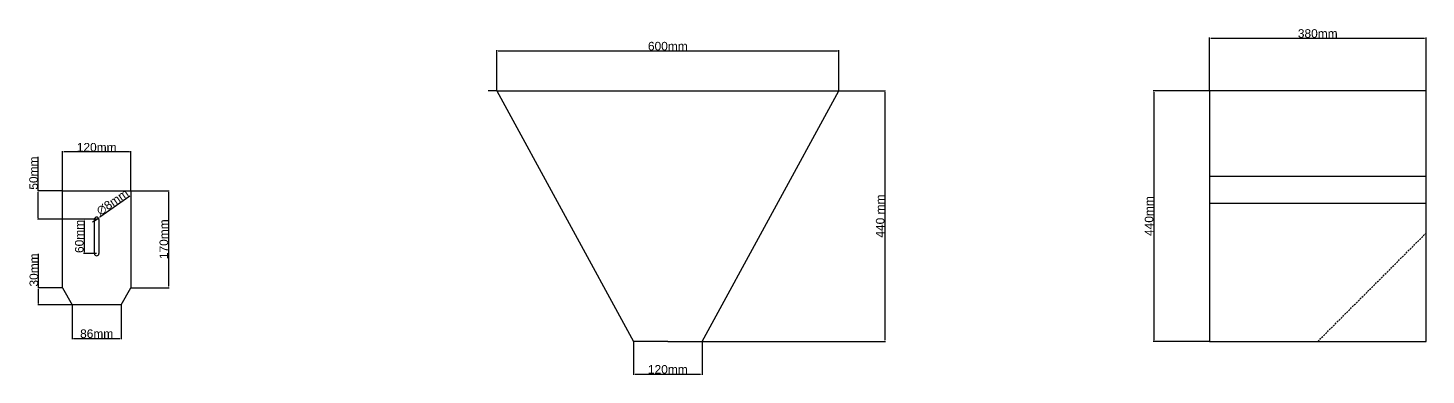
# Model space of a CAD drawing. Header units: centimetres. Extents: x -4347 to 16897, y 45206 to 109107.
# Drawn here: x 3836 to 6290, y 59440 to 60050 of the extents above; entities that cross this region are included whole.
import ezdxf

# ---------------------------------------------------------------- set-up
doc = ezdxf.new("R2010")
doc.units = ezdxf.units.CM
doc.header["$LTSCALE"] = 0.5
doc.linetypes.add('DASHED2', pattern=[9.525, 6.35, -3.175])
doc.styles.get("Standard").update_dxf_attribs({"font": 'arial.ttf'})
doc.dimstyles.new('ISO-25', dxfattribs={"dimtxt": 15, "dimasz": 2.5, "dimexe": 1.25, "dimexo": 0.625, "dimtad": 1, "dimtxsty": 'Standard', "dimcen": 2.5, "dimclrd": 1, "dimclre": 1, "dimadec": 0, "dimazin": 0, "dimtfac": 1, "dimtmove": 0, "dimatfit": 3, "dimfxl": 1, "dimarcsym": 0})

# ---------------------------------------------------------------- blocks, each defined once
blk = doc.blocks.new('*D150')
at = {"color": 1, "lineweight": -2, "transparency": 16777216}
for p, q in [((4659.2, 59940), (4659.2, 60010.4)), ((4661.7, 60009.2), (5256.7, 60009.2)), ((5259.2, 59940), (5259.2, 60010.4))]:
    blk.add_line(p, q, dxfattribs=at)
at = {"color": 1, "transparency": 16777216}
for points in [[(4661.7, 60009.6), (4661.7, 60008.8), (4659.2, 60009.2)], [(5256.7, 60009.6), (5256.7, 60008.8), (5259.2, 60009.2)]]:
    blk.add_solid(points, dxfattribs=at)
at = {"layer": 'Defpoints', "color": 0, "transparency": 16777216}
for p in [(5259.2, 60009.2), (4659.2, 59939.4), (5259.2, 59939.4)]:
    blk.add_point(p, dxfattribs=at)
at = {"color": 0, "transparency": 16777216, "insert": (4959.2, 60017.5), "char_height": 15, "attachment_point": 5}
blk.add_mtext('600mm', dxfattribs=at)
blk = doc.blocks.new('*D151')
at = {"color": 1, "lineweight": -2, "transparency": 16777216}
for p, q in [((5259.8, 59939.4), (5341.4, 59939.4)), ((5340.2, 59936.9), (5340.2, 59501.9)), ((5019.8, 59499.4), (5341.4, 59499.4))]:
    blk.add_line(p, q, dxfattribs=at)
at = {"color": 1, "transparency": 16777216}
for points in [[(5339.8, 59936.9), (5340.6, 59936.9), (5340.2, 59939.4)], [(5339.8, 59501.9), (5340.6, 59501.9), (5340.2, 59499.4)]]:
    blk.add_solid(points, dxfattribs=at)
at = {"layer": 'Defpoints', "color": 0, "transparency": 16777216}
for p in [(5259.2, 59939.4), (5019.2, 59499.4), (5340.2, 59499.4)]:
    blk.add_point(p, dxfattribs=at)
at = {"color": 0, "transparency": 16777216, "insert": (5331.9, 59719.4), "char_height": 15, "attachment_point": 5, "rotation": 90}
blk.add_mtext('440 mm', dxfattribs=at)
blk = doc.blocks.new('*D152')
at = {"color": 1, "lineweight": -2, "transparency": 16777216}
for p, q in [((5909.6, 59940), (5909.6, 60032.6)), ((5912.1, 60031.4), (6287.1, 60031.4)), ((6289.6, 59940), (6289.6, 60032.6))]:
    blk.add_line(p, q, dxfattribs=at)
at = {"color": 1, "transparency": 16777216}
for points in [[(5912.1, 60031.8), (5912.1, 60031), (5909.6, 60031.4)], [(6287.1, 60031.8), (6287.1, 60031), (6289.6, 60031.4)]]:
    blk.add_solid(points, dxfattribs=at)
at = {"layer": 'Defpoints', "color": 0, "transparency": 16777216}
for p in [(6289.6, 60031.4), (5909.6, 59939.4), (6289.6, 59939.4)]:
    blk.add_point(p, dxfattribs=at)
at = {"color": 0, "transparency": 16777216, "insert": (6099.6, 60039.7), "char_height": 15, "attachment_point": 5}
blk.add_mtext('380mm', dxfattribs=at)
blk = doc.blocks.new('*D155')
at = {"color": 1, "lineweight": -2, "transparency": 16777216}
for p, q in [((5909, 59939.4), (5810.7, 59939.4)), ((5812, 59936.9), (5812, 59501.9)), ((5909, 59499.4), (5810.7, 59499.4))]:
    blk.add_line(p, q, dxfattribs=at)
at = {"color": 1, "transparency": 16777216}
for points in [[(5811.6, 59936.9), (5812.4, 59936.9), (5812, 59939.4)], [(5811.6, 59501.9), (5812.4, 59501.9), (5812, 59499.4)]]:
    blk.add_solid(points, dxfattribs=at)
at = {"layer": 'Defpoints', "color": 0, "transparency": 16777216}
for p in [(5909.6, 59939.4), (5812, 59499.4), (5909.6, 59499.4)]:
    blk.add_point(p, dxfattribs=at)
at = {"color": 0, "transparency": 16777216, "insert": (5803.7, 59719.4), "char_height": 15, "attachment_point": 5, "rotation": 90}
blk.add_mtext('440mm', dxfattribs=at)
blk = doc.blocks.new('*D156')
at = {"color": 1, "lineweight": -2, "transparency": 16777216}
for p, q in [((3897, 59764.3), (3897, 59833.1)), ((4014.5, 59831.9), (3899.5, 59831.9)), ((4017, 59764.3), (4017, 59833.1))]:
    blk.add_line(p, q, dxfattribs=at)
at = {"color": 1, "transparency": 16777216}
for points in [[(3899.5, 59832.3), (3899.5, 59831.4), (3897, 59831.9)], [(4014.5, 59832.3), (4014.5, 59831.4), (4017, 59831.9)]]:
    blk.add_solid(points, dxfattribs=at)
at = {"layer": 'Defpoints', "color": 0, "transparency": 16777216}
for p in [(3897, 59831.9), (3897, 59763.7), (4017, 59763.7)]:
    blk.add_point(p, dxfattribs=at)
at = {"color": 0, "transparency": 16777216, "insert": (3957, 59840.1), "char_height": 15, "attachment_point": 5}
blk.add_mtext('120mm', dxfattribs=at)
blk = doc.blocks.new('*D157')
at = {"color": 1, "lineweight": -2, "transparency": 16777216}
for p, q in [((4017.6, 59763.7), (4084.4, 59763.7)), ((4083.2, 59761.2), (4083.2, 59596.2)), ((4017.6, 59593.7), (4084.4, 59593.7))]:
    blk.add_line(p, q, dxfattribs=at)
at = {"color": 1, "transparency": 16777216}
for points in [[(4082.7, 59761.2), (4083.6, 59761.2), (4083.2, 59763.7)], [(4082.7, 59596.2), (4083.6, 59596.2), (4083.2, 59593.7)]]:
    blk.add_solid(points, dxfattribs=at)
at = {"layer": 'Defpoints', "color": 0, "transparency": 16777216}
for p in [(4017, 59763.7), (4017, 59593.7), (4083.2, 59593.7)]:
    blk.add_point(p, dxfattribs=at)
at = {"color": 0, "transparency": 16777216, "insert": (4074.9, 59678.7), "char_height": 15, "attachment_point": 5, "rotation": 90}
blk.add_mtext('170mm', dxfattribs=at)
blk = doc.blocks.new('*D158')
at = {"color": 1, "lineweight": -2, "transparency": 16777216}
for p, q in [((3914, 59563), (3914, 59503.4)), ((4000, 59563), (4000, 59503.4)), ((3916.5, 59504.7), (3997.5, 59504.7))]:
    blk.add_line(p, q, dxfattribs=at)
at = {"color": 1, "transparency": 16777216}
for points in [[(3916.5, 59505.1), (3916.5, 59504.2), (3914, 59504.7)], [(3997.5, 59505.1), (3997.5, 59504.2), (4000, 59504.7)]]:
    blk.add_solid(points, dxfattribs=at)
at = {"layer": 'Defpoints', "color": 0, "transparency": 16777216}
for p in [(3914, 59563.7), (4000, 59563.7), (4000, 59504.7)]:
    blk.add_point(p, dxfattribs=at)
at = {"color": 0, "transparency": 16777216, "insert": (3957, 59512.9), "char_height": 15, "attachment_point": 5}
blk.add_mtext('86mm', dxfattribs=at)
blk = doc.blocks.new('*D159')
at = {"color": 1, "lineweight": -2, "transparency": 16777216}
for p, q in [((3855.1, 59593.7), (3855.1, 59653.4)), ((3896.4, 59593.7), (3853.9, 59593.7)), ((3855.1, 59566.2), (3855.1, 59591.2)), ((3913.4, 59563.7), (3853.9, 59563.7))]:
    blk.add_line(p, q, dxfattribs=at)
at = {"color": 1, "transparency": 16777216}
for points in [[(3854.7, 59591.2), (3855.5, 59591.2), (3855.1, 59593.7)], [(3854.7, 59566.2), (3855.5, 59566.2), (3855.1, 59563.7)]]:
    blk.add_solid(points, dxfattribs=at)
at = {"layer": 'Defpoints', "color": 0, "transparency": 16777216}
for p in [(3855.1, 59593.7), (3897, 59593.7), (3914, 59563.7)]:
    blk.add_point(p, dxfattribs=at)
at = {"color": 0, "transparency": 16777216, "insert": (3846.8, 59624.8), "char_height": 15, "attachment_point": 5, "rotation": 90}
blk.add_mtext('30mm', dxfattribs=at)
blk = doc.blocks.new('*D160')
at = {"color": 1, "lineweight": -2, "transparency": 16777216}
for p, q in [((3956.4, 59713.7), (3933.6, 59713.7)), ((3934.9, 59711.2), (3934.9, 59656.2)), ((3956.4, 59653.7), (3933.6, 59653.7))]:
    blk.add_line(p, q, dxfattribs=at)
at = {"color": 1, "transparency": 16777216}
for points in [[(3934.4, 59711.2), (3935.3, 59711.2), (3934.9, 59713.7)], [(3934.4, 59656.2), (3935.3, 59656.2), (3934.9, 59653.7)]]:
    blk.add_solid(points, dxfattribs=at)
at = {"layer": 'Defpoints', "color": 0, "transparency": 16777216}
for p in [(3957, 59713.7), (3934.9, 59653.7), (3957, 59653.7)]:
    blk.add_point(p, dxfattribs=at)
at = {"color": 0, "transparency": 16777216, "insert": (3926.6, 59683.7), "char_height": 15, "attachment_point": 5, "rotation": 90}
blk.add_mtext('60mm', dxfattribs=at)
blk = doc.blocks.new('*D161')
at = {"color": 1, "lineweight": -2, "transparency": 16777216}
for p, q in [((3854.5, 59763.7), (3854.5, 59823.4)), ((3896.4, 59763.7), (3853.3, 59763.7)), ((3854.5, 59716.2), (3854.5, 59761.2)), ((3955.7, 59713.7), (3853.3, 59713.7))]:
    blk.add_line(p, q, dxfattribs=at)
at = {"color": 1, "transparency": 16777216}
for points in [[(3854.1, 59761.2), (3855, 59761.2), (3854.5, 59763.7)], [(3854.1, 59716.2), (3855, 59716.2), (3854.5, 59713.7)]]:
    blk.add_solid(points, dxfattribs=at)
at = {"layer": 'Defpoints', "color": 0, "transparency": 16777216}
for p in [(3854.5, 59763.7), (3897, 59763.7), (3956.4, 59713.7)]:
    blk.add_point(p, dxfattribs=at)
at = {"color": 0, "transparency": 16777216, "insert": (3846.3, 59794.8), "char_height": 15, "attachment_point": 5, "rotation": 90}
blk.add_mtext('50mm', dxfattribs=at)
blk = doc.blocks.new('*D162')
at = {"color": 1, "lineweight": -2, "transparency": 16777216}
for p, q in [((4015.1, 59754.3), (3962.3, 59717.4)), ((3953.7, 59711.4), (3960.3, 59715.9)), ((3951.7, 59709.9), (3949.6, 59708.5))]:
    blk.add_line(p, q, dxfattribs=at)
at = {"color": 1, "transparency": 16777216}
for points in [[(3962.1, 59717.7), (3962.6, 59717), (3960.3, 59715.9)], [(3951.4, 59710.3), (3951.9, 59709.6), (3953.7, 59711.4)]]:
    blk.add_solid(points, dxfattribs=at)
at = {"layer": 'Defpoints', "color": 0, "transparency": 16777216}
for p in [(3960.3, 59715.9), (3953.7, 59711.4)]:
    blk.add_point(p, dxfattribs=at)
at = {"color": 0, "transparency": 16777216, "insert": (3984.8, 59743.7), "char_height": 15, "attachment_point": 5, "rotation": 34.939}
blk.add_mtext('∅8mm', dxfattribs=at)
blk = doc.blocks.new('*D163')
at = {"color": 1, "lineweight": -2, "transparency": 16777216}
for p, q in [((4899.2, 59498.7), (4899.2, 59440.7)), ((5019.2, 59498.7), (5019.2, 59440.7)), ((4901.7, 59442), (5016.7, 59442))]:
    blk.add_line(p, q, dxfattribs=at)
at = {"color": 1, "transparency": 16777216}
for points in [[(4901.7, 59442.4), (4901.7, 59441.6), (4899.2, 59442)], [(5016.7, 59442.4), (5016.7, 59441.6), (5019.2, 59442)]]:
    blk.add_solid(points, dxfattribs=at)
at = {"layer": 'Defpoints', "color": 0, "transparency": 16777216}
for p in [(4899.2, 59499.4), (5019.2, 59499.4), (5019.2, 59442)]:
    blk.add_point(p, dxfattribs=at)
at = {"color": 0, "transparency": 16777216, "insert": (4959.2, 59450.3), "char_height": 15, "attachment_point": 5}
blk.add_mtext('120mm', dxfattribs=at)

msp = doc.modelspace()

# ---------------------------------------------------------------- linework, layer by layer
for p, q in [((4659.165, 59939.36), (4644.165, 59939.36)), ((4659.165, 59939.36), (5259.165, 59939.36)), ((4659.165, 59939.36), (4899.165, 59499.36)), ((5019.165, 59499.36), (5259.165, 59939.36)), ((5259.165, 59939.36), (5274.165, 59939.36)), ((5909.647, 59939.36), (5909.647, 59499.36)), ((6289.647, 59939.36), (5909.647, 59939.36)), ((6289.647, 59499.36), (6289.647, 59939.36)), ((5909.647, 59789.31), (6289.647, 59789.31)), ((3896.989, 59593.655), (3896.989, 59763.655)), ((3896.989, 59763.655), (4016.989, 59763.655)), ((4016.989, 59763.655), (4016.989, 59593.655)), ((5909.647, 59742.128), (6289.647, 59742.128)), ((3952.989, 59653.655), (3952.989, 59713.655)), ((3960.989, 59713.655), (3960.989, 59653.655)), ((3896.989, 59593.655), (3913.989, 59563.655)), ((3999.989, 59563.655), (4016.989, 59593.655)), ((3956.989, 59563.655), (3913.989, 59563.655)), ((3956.989, 59563.655), (3913.989, 59563.655)), ((3999.989, 59563.655), (3956.989, 59563.655)), ((3999.989, 59563.655), (3956.989, 59563.655)), ((4959.165, 59499.36), (4899.165, 59499.36)), ((4959.165, 59499.36), (5019.165, 59499.36)), ((5909.647, 59499.36), (6289.647, 59499.36))]:
    msp.add_line(p, q)
at = {"linetype": 'DASHED2'}
msp.add_line((6099.647, 59499.36), (6289.647, 59689.36), dxfattribs=at)
for centre, start, end in [((3956.989, 59713.655), 0, 180), ((3956.989, 59653.655), 180, 0)]:
    msp.add_arc(centre, 4, start, end)

# ---------------------------------------------------------------- dimensions: what is measured, and where the dimension line sits
for base, p1, p2, picture, middle in [((6289.647, 60031.388), (5909.647, 59939.36), (6289.647, 59939.36), '*D152', (6099.647, 60039.676)), ((5259.165, 60009.18), (4659.165, 59939.36), (5259.165, 59939.36), '*D150', (4959.165, 60017.464)), ((3896.989, 59831.851), (4016.989, 59763.655), (3896.989, 59763.655), '*D156', (3956.989, 59840.134)), ((3999.989, 59504.654), (3913.989, 59563.655), (3999.989, 59563.655), '*D158', (3956.989, 59512.938)), ((5019.165, 59441.981), (4899.165, 59499.36), (5019.165, 59499.36), '*D163', (4959.165, 59450.265))]:
    dim = msp.add_linear_dim(base=base, p1=p1, p2=p2, dimstyle='ISO-25', override={"dimpost": 'mm'})
    dim.commit()
    dim.dimension.update_dxf_attribs({"geometry": picture, "text_midpoint": middle})
dim = msp.add_linear_dim(base=(5340.194, 59499.36), p1=(5259.165, 59939.36), p2=(5019.165, 59499.36), angle=90, text='440 mm', dimstyle='ISO-25', override={"dimpost": 'mm'})
dim.commit()
dim.dimension.update_dxf_attribs({"geometry": '*D151', "text_midpoint": (5331.91, 59719.36)})
for base, p1, p2, picture, middle in [((5811.978, 59499.36), (5909.647, 59939.36), (5909.647, 59499.36), '*D155', (5803.694, 59719.36)), ((3854.539, 59763.655), (3956.364, 59713.655), (3896.989, 59763.655), '*D161', (3846.255, 59794.78)), ((4083.156, 59593.655), (4016.989, 59763.655), (4016.989, 59593.655), '*D157', (4074.873, 59678.655)), ((3934.858, 59653.655), (3956.989, 59713.655), (3956.989, 59653.655), '*D160', (3926.574, 59683.655)), ((3855.101, 59593.655), (3913.989, 59563.655), (3896.989, 59593.655), '*D159', (3846.812, 59624.775))]:
    dim = msp.add_linear_dim(base=base, p1=p1, p2=p2, angle=90, dimstyle='ISO-25', override={"dimpost": 'mm'})
    dim.commit()
    dim.dimension.update_dxf_attribs({"geometry": picture, "text_midpoint": middle})
dim = msp.add_diameter_dim_2p(p1=(3953.71, 59711.364), p2=(3960.268, 59715.946), dimstyle='ISO-25', override={"dimpost": 'mm'})
dim.commit()
dim.dimension.update_dxf_attribs({"geometry": '*D162', "text_midpoint": (3984.761, 59743.674)})

doc.saveas('drawing.dxf')
